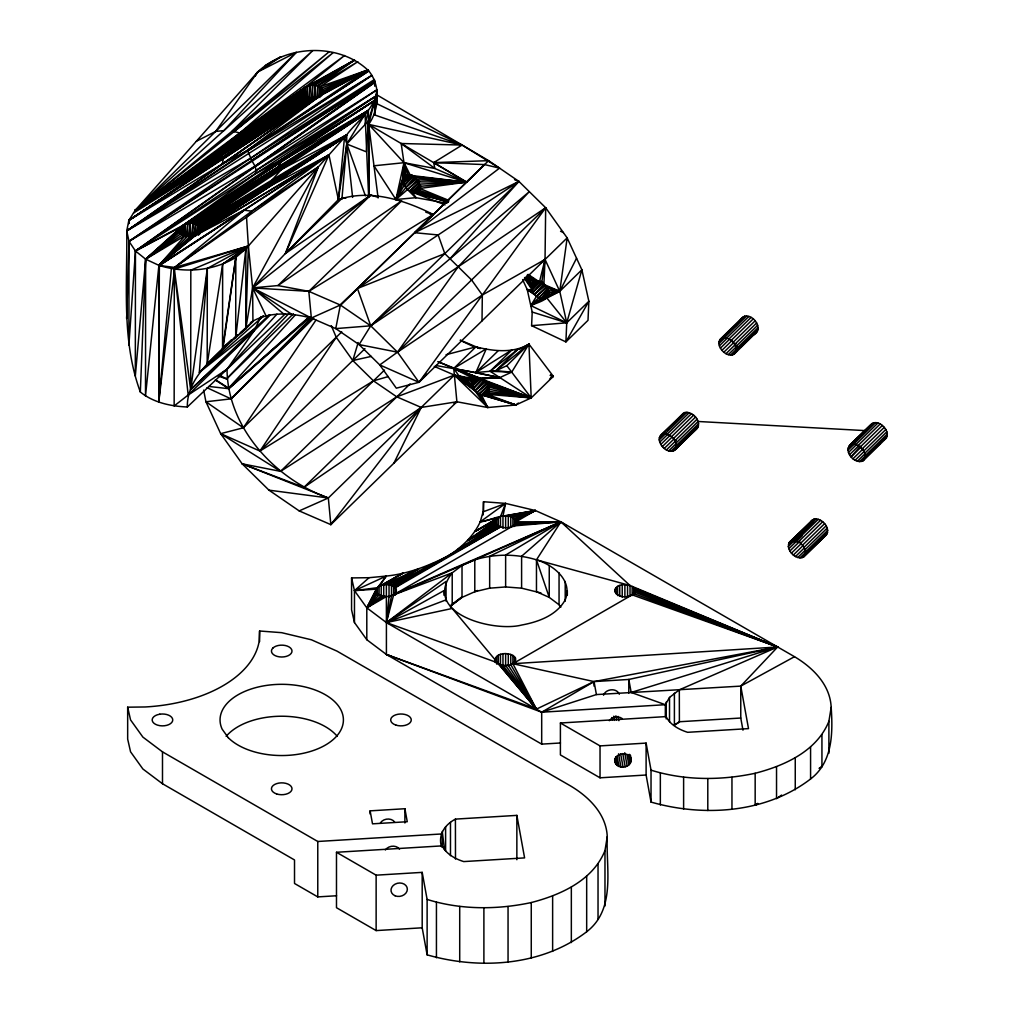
<?xml version="1.0" encoding="UTF-8"?>
<svg xmlns="http://www.w3.org/2000/svg" width="1014" height="1014" viewBox="0 0 1014 1014"><rect width="100%" height="100%" fill="white"/><g stroke="black" fill="none" stroke-linecap="round" stroke-linejoin="round"><path stroke-width="1.5" d="M285.504 313.668L187.337 406.982C170.846 406.297 153.393 402.647 140.338 392.012C121.312 340.425 127.434 284.655 126.75 230.9L128.841 220.368L135.141 210.481L257.632 72.032C286.67 44.502 339.69 42.575 368.766 70.967C380.972 85.67 379.287 109.512 368.678 124.38L369.058 196.703M220.798 159.223L312.756 98.066L128.841 220.368L128.841 223.511L128.841 220.368L310.094 97.889L317.889 97.09L368.044 69.877L319.93 86.76L312.654 84.999L305.404 87.052L239.862 132.986L220.266 148.766C217.173 150.503 219.759 154.293 222.611 154.191L307.61 97.281L310.094 97.889L220.798 159.223L219.468 159.135L133.48 213.079L310.094 97.889L135.141 210.481L296.189 52.398L257.632 72.032L215.652 131.44L196.374 141.263M127.257 312.35L126.661 318.421L129.006 241.345L374.483 79.51L250.395 158.399L126.75 230.9L368.766 70.967L247.391 150.389L222.32 163.989L128.841 220.368L317.889 97.09L126.75 230.9L129.006 241.345L135.458 250.99L135.318 376.004L145.648 259.178L183.103 225.273L255.452 173.711L256.098 170.466L255.249 166.6L376.739 89.954C375.37 109.094 357.245 120.641 346.75 134.799L328.954 154.901L243.93 210.139L195.588 235.299L190.467 236.287L185.321 235.514L158.906 265.351L158.754 402.14L174.738 267.43L244.159 210.215L251.84 211.178L318.32 166.93L285.416 253.487L252.613 287.887L245.768 328.789L222.548 348.537C206.286 364.241 186.804 382.582 187.337 406.982M180.124 233.043L180.467 228.251L181.481 226.654L181.468 234.449M180.467 228.251L180.467 232.903L180.467 228.251L145.648 259.178L140.338 392.012M183.09 236.237L183.103 225.273L375.446 96.431L376.726 101.78M185.22 235.197L185.232 224.195L278.875 162.874L368.348 110.374L369.02 196.691M279.94 162.341L187.691 223.486L187.679 236.11L158.906 265.351L145.496 396.043L145.648 259.178L180.124 229.95L181.531 233.195L185.321 235.514L145.648 259.178L135.458 250.99L374.85 81.247L374.838 85.911M190.34 237.441L190.353 223.219L278.026 166.93L281.182 161.987M260.928 316.583L254.324 330.551L190.683 389.591L190.822 270.168L248.367 245.996L246.529 217.173L251.84 211.178M193.015 236.059L193.028 223.384L279.357 166.79L281.93 167.183L365.065 114.113L368.64 196.843M195.499 235.818L195.512 223.993L280.688 166.892M197.629 234.488L197.641 224.994L281.93 167.183M199.276 234.209L199.276 226.312C194.954 222.37 187.983 222.383 183.103 225.273L135.458 250.99L128.892 345.318L129.006 241.345L371.758 75.454L247.758 150.934L247.391 150.389L321.641 94.632L368.044 69.877L321.577 88.091L319.93 86.76L357.828 61.689L317.8 85.772L316.799 97.8M200.316 231.015L200.316 227.858L199.276 226.312L346.75 134.799L346.75 144.013L341.895 199.213M190.467 236.287L158.906 265.351C184.168 273.4 212.94 271.232 235.806 257.417L223.055 348.03L245.768 328.789L245.87 248.823L235.806 257.417L235.704 338.004L245.87 248.823L328.954 154.901L338.359 199.631L285.416 253.487L328.954 154.901L271.955 185.03L200.354 231.243L158.906 265.351L145.648 259.178L180.492 231.636M303.769 96.013L303.769 88.433L344.583 55.504L135.141 210.481L137.917 208.985M305.391 96.178L305.404 87.052L135.141 210.481L312.667 50.7L232.168 131.11L239.862 132.986L333.061 52.703L135.141 210.481L221.8 155.484L222.611 154.191M307.508 98.181L307.521 85.975L354.494 60.13L317.8 85.772L317.788 98.041M309.98 99.03L309.992 85.277L354.494 60.13L315.316 85.163L314.099 98.878M312.642 98.789L312.654 84.999L354.494 60.13M315.303 97.445L315.316 85.163M319.917 97.509L319.93 86.76L319.245 96.14M321.577 95.747L321.577 88.091L322.984 91.336L321.641 94.632M322.617 94.239L322.617 89.65L368.044 69.877L126.75 230.9L371.758 75.454M522.628 279.598L527.229 289.573L532.211 312.046L531.602 325.671L565.901 341.895L588.006 320.335L588.855 301.272L581.884 269.787L567.156 237.897L545.671 207.743L518.889 181.405L499.547 168.134L462.118 145.053L374.622 114.95L374.648 100.487L279.281 160.858L255.452 173.711M181.544 234.399L181.595 226.566M482.018 320.88L482.322 295.023L471.586 279.953L444.804 253.614L438.175 234.944L414.726 232.713L433.232 214.486C404.434 199.973 370.085 188.896 338.359 199.631L344.519 137.321L200.683 229.544L200.354 231.243L344.519 137.321L365.382 195.791M375.003 85.075L375.053 82.197L255.148 166.119L129.006 241.345L374.85 81.247L374.686 85.772M126.661 318.421L127.257 291.538M303.579 94.505L303.769 88.433L135.141 210.481L329.182 51.752L234.095 131.592M322.452 94.239L322.617 89.65M548.637 295.644L545.24 298.838C536.799 300.828 526.038 286.734 535.253 281.715C540.221 280.84 544.848 284.414 547.332 288.445C554.151 299.257 537.243 302.337 530.778 305.569L566.737 322.82L565.901 341.895L588.855 301.272L566.737 322.82L531.602 325.671M422.192 927.797L376.131 930.586L336.483 907.707L336.483 852.28L376.131 875.171L422.192 872.37L422.192 927.797L427.122 954.846C479.787 969.954 542.072 965.987 586.675 931.752C616.246 908.975 605.802 868.567 607.259 836.651C606.309 814.052 588.957 796.877 570.578 785.964L336.978 651.115L311.425 639.796L281.664 632.673L259.597 631L259.178 641.14A126.395 72.97 0 0 1 145.129 706.973L127.663 707.189L127.663 739.079L130.565 751.818L142.885 768.992L162.493 783.746L294.516 859.961L294.516 883.473L317.775 896.896L336.559 895.755M434.271 366.384L454.373 375.104L487.81 407.539C486.314 404.738 459.063 376.6 479.825 378.222L499.851 377.588L511.702 372.125L528.94 344.126L553.327 376.346L531.209 397.906L515.847 404.979L487.81 407.539L456.896 401.772L421.216 407.438L303.908 487.379L242.169 463.816L220.672 433.662L205.943 401.772L203.637 390.124M502.969 528.231L502.969 516.075L505.58 503.4L483.082 511.867L483.146 514.973L483.513 501.727L505.58 503.4L535.329 510.524L560.881 521.842L794.494 656.692C812.873 667.605 830.213 684.78 831.176 707.379C832.887 732.704 832.912 762.008 810.579 778.98C765.976 813.215 703.691 817.17 651.026 802.074L646.108 775.013L646.108 743.097L600.034 745.898L560.4 723.007L560.4 754.923L600.034 777.814L646.108 775.013M181.138 234.437L181.481 226.654L135.458 250.99L375.053 82.197M254.324 330.551L227.022 369.261C227.516 427.68 275.048 479.039 328.333 497.975L330.843 524.631L299.193 510.904L268.951 490.155L242.169 463.816L280.574 471.371L396.791 396.842L454.373 375.104L473.956 378.754L479.14 378.285M374.622 114.95L375.446 96.431L256.098 170.466M659.239 439.911L659.328 437.845L661.217 434.803L684.995 412.483C692.866 411.025 702.639 422.001 696.643 428.833L674.538 450.393C667.757 453.651 660.152 446.528 659.239 439.911L665.881 433.434M662.877 434.043C670.748 432.585 680.521 443.562 674.538 450.393M757.483 331.261L734.161 354.114C725.669 358.994 712.652 343.036 722.513 337.751L744.618 316.203C754.974 314.302 764.226 330.919 752.401 335.482M734.161 354.114C740.144 347.282 730.384 336.293 722.513 337.751M788.334 546.495L789.095 542.693L790.299 541.387L814.077 519.067C821.961 517.609 831.721 528.598 825.738 535.417L803.62 556.978C796.852 560.235 789.234 553.112 788.334 546.495L804.913 530.322M803.62 556.978C808.919 551.35 802.213 542.705 796.18 540.855L818.285 519.295L793.975 540.437L791.972 540.627M886.578 437.845L863.256 460.698C855.182 464.856 843.547 452.282 849.935 445.108L872.053 423.548C880.545 418.668 893.562 434.626 883.701 439.911M863.256 460.698C869.644 453.512 858.009 440.951 849.935 445.108L872.053 423.548M446.946 203.282L415.943 197.679L405.613 187.679L402.52 180.999L403.978 162.709L401.176 143.506L462.118 145.053L433.662 162.633L434.879 168.489L466.402 182.165L488.634 160.656L499.547 168.134L414.726 232.713L518.889 181.405L514.529 179.655M419.682 184.485L411.938 192.026L415.943 197.679L395.916 199.517L402.621 178.933C414.194 161.72 431.064 203.37 407.527 189.567L395.916 199.517L373.976 165.789L403.978 162.709L434.879 168.489L401.176 143.506M405.537 175.105L403.28 177.197L403.978 162.709L368.678 124.38L368.336 121.097L374.648 100.487L183.103 225.273L182.444 234.564M299.193 510.904L328.333 497.975L454.373 375.104L476.986 392.431C491.663 403.458 492.69 380.643 479.825 378.222L438.048 361.795M200.012 233.74L200.316 227.858L346.75 134.799L281.36 169.541L272.196 179.896L273.717 182.165L271.955 185.03M304.922 96.115L305.404 87.052M321.134 95.823L321.577 88.091M306.659 98.573L307.521 85.975M198.567 235.248L199.276 226.312L273.539 181.329M308.991 97.762L309.992 85.277M311.437 98.878L312.654 84.999M184.079 236.452L185.232 224.195L374.648 100.487L368.678 124.38L378.108 197.971M560.463 742.983L541.691 744.124L386.41 654.474L386.41 622.583L389.034 596.397L560.881 521.842L566.015 525.506M196.564 235.578L197.641 224.994L365.065 114.113L346.75 144.013L338.359 199.631M186.196 237.111L187.691 223.486L374.648 100.487M194.08 236.313L195.512 223.993L368.348 110.374L365.053 124.595L346.75 144.013L352.618 197.413M188.743 236.63L190.353 223.219L368.348 110.374L193.028 223.384L191.291 237.504M269.242 314.834L190.683 389.591L207.312 268.457L248.367 245.996L252.613 287.887L252.942 321.476L245.768 328.789L248.367 245.996L171.391 268.431L158.754 402.14L159.363 265.516L244.159 210.215M532.211 312.046L566.737 322.82L559.766 291.335L567.156 237.897L418.997 382.303L396.322 388.185L379.756 364.926L359.095 344.595L335.748 328.599L311.349 318.016L252.613 287.887L318.32 166.93L174.738 267.43L159.363 265.516L328.954 154.901L174.738 267.43M541.717 282.931L545.038 259.445L545.671 207.743L370.731 325.824L359.095 344.595L397.501 352.162L418.997 382.303L426.235 374.115M235.806 257.417L222.548 348.537L231.534 339.982M630.974 761.704C633.078 752.363 617.475 751.07 615.168 759.194C613.064 768.536 628.68 769.829 630.974 761.704L629.631 754.353M604.978 906.022L604.978 850.594L607.259 836.651M828.894 753.237L828.894 721.322L831.176 707.379M632.166 595.573L632.166 586.46L635.17 590.655L632.166 594.85L512.894 663.714C507.887 666.223 501.157 666.173 496.721 662.484L386.41 622.583L393.635 594.85L474.793 559.817C494.794 553.682 516.468 553.682 536.469 559.817L630.036 585.522L777.662 646.983L679.317 689.837L669.519 697.442L665.336 704.705L541.691 712.208L386.41 622.583L391.505 595.801M222.32 163.989L223.359 158.729L315.417 97.788L128.841 220.368M278.875 162.874L279.281 160.858M499.547 168.134L484.591 164.585L340.349 305.024L311.349 318.016C291.297 312.984 268.647 310.981 250.42 322.642M414.865 177.006L395.916 199.517L403.978 162.709L466.402 182.165L419.695 188.452L448.746 200.379M794.494 656.692L740.765 686.11L596.409 694.565L541.691 712.208L386.41 654.474L366.802 639.72L366.802 607.83L376.435 589.121L386.283 576.066C428.592 571.719 464.082 546.483 500.485 526.938C505.644 528.801 516.785 527.711 515.556 520.271C506.468 509.865 490.675 521.221 480.256 521.817C464.235 556.027 423.51 566.763 395.27 587.689L395.27 595.294M630.036 596.156L630.036 585.522L560.881 521.842L462.016 565.47L452.206 572.847L393.635 594.85C403.369 586.371 382.57 580.807 377.462 587.689L354.469 590.655L354.469 622.545L366.802 639.72M483.082 511.867L480.256 521.817L505.58 503.4L500.485 516.658L495.694 520.271L495.352 524.846M495.352 662.548C491.955 648.415 524.301 652.763 512.894 663.714L536.381 709.141L594.039 681.585L777.662 646.983L740.765 686.11L740.765 718.026L742.983 730.169M502.969 516.075L535.329 510.524L515.911 521.804L560.881 521.842L536.469 559.817C553.048 564.798 573.29 580.439 565.216 599.87C556.483 615.561 538.282 621.962 521.602 625.055C492.994 632.394 421.216 613.255 452.206 572.847L452.206 604.762L450.444 607.221M630.036 585.522C607.133 580.376 613.267 603.495 632.166 594.85L777.662 646.983L631.177 692.448L628.794 679.456L594.039 681.585L512.894 663.714L777.662 646.983L633.788 587.689L633.788 595.294M358.183 342.491L352.796 360.528L373.456 380.846L396.791 396.842L421.216 407.438L393.876 463.195M441.42 846.639C437.934 834.091 445.336 824.496 455.413 819.109L516.861 815.383L524.593 857.895L463.715 861.583C455.172 858.896 446.388 854.118 442.167 845.866L336.483 852.28M412.102 176.449L404.079 185.524L395.916 199.517L402.52 180.999L407.818 175.371M870.164 426.59L870.836 424.853L848.731 446.401M395.916 199.517L403.014 183.255L410.226 175.321M603.533 695.211C605.738 688.734 616.639 687.606 619.326 694.248M548.118 296.785L559.766 291.335L581.884 269.787L566.737 322.82L546.914 298.078L559.766 291.335L576.548 258.24M379.097 595.573L379.097 586.46L386.283 576.066L369.045 577.701L351.566 577.917L354.469 590.655L376.435 589.121L366.802 607.83L386.41 622.583L452.206 608.463L536.381 709.141L386.41 654.474L390.821 656.071M422.192 872.37L427.122 899.431C460.698 909.913 497.025 909.862 531.26 902.549C560.628 894.931 592.898 880.57 604.978 850.594M646.108 743.097L651.026 770.158C684.602 780.641 720.941 780.59 755.164 773.276C784.532 765.659 816.802 751.298 828.894 721.322M255.236 76.139L257.632 72.032L280.84 56.759L265.313 65.479M303.769 88.433C300.613 91.729 303.845 96.419 307.61 97.281L135.141 210.481L302.768 90.031L302.755 94.568L302.768 90.031L219.455 149.464M219.468 159.135L221.8 155.484M331.299 325.684L336.23 337.269L259.926 451.053L220.672 433.662L243.347 427.794L341.756 331.882M315.937 320.132L243.347 427.794L205.943 401.772L231.027 398.857L313.706 318.257M489.483 392.19L487.278 394.345L531.209 397.906L528.94 344.126C512.907 353.645 493.172 351.136 475.87 346.889L453.752 368.45L456.896 401.772L330.843 524.631L332.63 522.058M265.858 315.531L252.613 287.887L277.925 285.568L308.826 291.348L340.476 305.087L370.731 325.824L397.501 352.162L545.671 207.743L418.997 382.303L379.756 364.926L397.501 352.162L458.201 266.783L529.321 191.659L370.731 325.824L335.748 328.599L340.349 305.024L357.448 288.496L518.889 181.405L450.026 258.747M376.093 590.655L377.462 593.621L366.802 607.83L354.469 590.655L369.045 577.701M330.843 524.631L421.216 407.438M543.96 283.59L534.708 294.263L527.229 289.573L532.109 289.827L540.956 281.208M484.324 379.882L475.072 390.542L454.373 375.104L472.752 380.06L475.008 377.981M860.303 446.223L851.05 456.896L861 447.187M547.535 287.114L536.621 296.151L527.229 289.573L533.161 292.108L542.186 281.892M476.491 377.487L472.068 381.796L454.373 375.104L473.525 388.387L482.55 378.171M609.287 720.701C612.114 716.746 618.198 715.694 622.152 718.52M223.156 371.948L227.022 369.261L276.923 314.15M539.321 281.892L532.109 289.827L524.415 278.305M215.437 379.768L228.644 388.134L295.175 315.062M296.189 52.398L223.904 130.591L215.652 131.44M744.618 316.203C740.03 318.84 738.141 324.632 733.337 327.547M684.995 412.483C680.394 415.119 678.505 420.924 673.702 423.827M811.213 521.133L814.077 519.067M524.606 277.798L531.615 287.583L537.965 280.84M480.218 378.577L472.473 386.119L454.373 375.104L471.979 383.875L477.277 378.247M365.053 124.595L368.336 121.097L366.409 151.859L346.75 144.013M259.888 319.271L263.12 315.848M446.046 599.87L386.41 622.583L386.372 596.587L379.097 594.85L366.802 607.83L386.372 596.587L389.034 596.397M414.029 175.828L404.079 185.524L412.711 176.449M288.432 313.998L226.604 378.919L218.073 376.004M478.785 378.184L472.232 384.99L454.373 375.104M472.473 386.119L480.129 378.184M404.079 185.524L413.902 175.574M207.008 387.716L231.027 398.857L311.083 318.003M547.623 289.015L530.778 305.569L543.251 299.029L548.992 293.845M231.027 398.857L312.489 318.219M417.476 179.858L407.527 189.567L418.452 180.53M340.476 305.087L484.591 164.585L433.662 162.633L466.402 182.165L419.783 186.386M546.571 286.442L536.621 296.151L530.778 305.569L542.693 298.927M471.979 383.875L478.621 377.411M226.439 344.735L223.055 348.03L237.998 334.759M231.991 340.615L199.327 372.455L207.312 268.457L207.198 364.279L231.978 340.336M234.234 338.41L237.618 335.127M403.28 177.197L405.499 175.042M402.621 178.933L407.045 174.623M402.52 180.999L409.162 174.535M403.014 183.255L411.861 174.623M270.016 315.253L188.186 395.016L174.155 405.955L174.307 269.103L248.367 245.996L222.649 264.109L207.198 364.279L231.75 340.451M415.563 177.982L405.613 187.679L416.424 178.819M415.943 197.679L409.681 191.038L419.631 181.341M448.416 202.001L414.143 192.432L420.785 185.968M447.085 201.393L416.158 192.254L420.582 187.945M420.024 189.326L417.819 191.481L448.619 201.456M293.426 313.77L226.604 378.919L219.759 375.319M518.889 181.405L370.731 325.824L357.448 288.496L444.804 253.614M364.964 348.664L259.926 451.053L373.456 380.846L388.324 376.549M384.521 370.059L280.574 471.371L220.672 433.662M303.908 487.379L410.062 383.913M532.375 283.781L534.593 281.626L532.375 283.781L526.114 276.987M536.127 281.208L531.704 285.517L525.138 277.329M531.615 287.583L538.257 281.119M533.161 292.108L543.111 282.412M544.657 284.566L534.708 294.263L545.519 285.403M548.777 291.069L541.032 298.61L530.778 305.569L542.135 298.813L549.106 292.412M543.251 299.029L548.777 293.642M545.24 298.838L548.561 295.606M546.914 298.078L549.119 295.911M497.937 351.009L475.832 372.569L435.906 365.496M474.958 377.905L472.752 380.06L459.025 375.966L453.752 368.45L438.2 361.694M473.525 388.387L483.475 378.691M485.022 380.846L475.072 390.542L485.883 381.695M473.956 378.754L453.752 368.45L486.302 348.829L475.832 372.569L495.859 370.744L517.977 349.184L515.302 350.426M486.935 382.734L476.986 392.431L487.899 383.406M488.482 393.052L531.209 397.906L511.702 372.125L495.859 370.744L506.835 365.686L528.94 344.126L519.32 349.386M489.141 387.348L481.397 394.89L487.81 407.539L479.14 393.914L487.988 385.295M518.344 403.078L515.847 404.979L483.615 395.295L489.141 389.908M487.278 394.345L515.847 404.979L485.605 395.118L488.925 391.886M719.636 339.817L742.958 316.964M718.964 341.553L723.388 337.244M724.516 337.573L746.621 316.013M718.875 343.619L725.504 337.155M726.721 337.979L748.839 316.431M719.37 345.875L727.114 338.334M728.977 338.968L751.095 317.407M720.422 348.144L729.269 339.525M731.145 340.451L753.25 318.89M721.955 350.299L731.905 340.603M733.059 342.326L755.164 320.779M723.869 352.188L733.819 342.491M734.592 344.481L756.697 322.921M726.037 353.671L735.987 343.961M735.644 346.763L757.75 325.202M728.293 354.647L737.14 346.028M736.139 349.006L758.257 327.459M730.498 355.065L737.127 348.588M736.05 351.072L758.155 329.512M732.501 354.875L736.924 350.565M740.245 347.333L750.195 337.637M660 436.096L683.322 413.243M659.328 437.845L663.752 433.536M667.073 430.291L669.278 428.136M664.88 433.853L686.998 412.292M667.085 434.271L689.203 412.711M659.734 442.155L667.478 434.613M669.354 435.247L691.459 413.687M660.786 444.436L669.633 435.805M671.509 436.73L693.627 415.17M662.332 446.591L672.282 436.882M673.423 438.606L695.541 417.058M664.233 448.467L674.196 438.77M674.956 440.76L697.074 419.213M666.401 449.95L676.351 440.253M676.008 443.042L698.126 421.482L865.867 430.646M668.657 450.926L676.401 443.384M676.503 445.285L698.621 423.738M670.862 451.344L676.401 445.957M698.532 425.804L676.414 447.351L675.742 449.101L697.86 427.54M672.865 451.154L696.643 428.833M851.595 444.335L873.713 422.787M848.059 448.15L855.791 440.596M864.638 431.977L867.959 428.745M853.598 444.157L875.716 422.597M847.958 450.216L854.599 443.739M855.803 444.576L877.921 423.015M848.465 452.459L856.196 444.918M858.072 445.552L880.177 423.991M849.517 454.741L858.364 446.109M860.227 447.035L882.345 425.474M862.141 448.91L884.259 427.363M852.964 458.772L862.914 449.075M863.674 451.065L885.792 429.518M855.119 460.255L863.966 451.636M864.727 453.347L886.844 431.787M857.375 461.231L865.119 453.689M865.221 455.59L887.339 434.043M859.593 461.649L865.119 456.262M865.132 457.656L887.25 436.109M861.596 461.459L880.393 443.143M789.095 542.693L812.417 519.84M788.423 544.429L793.949 539.042M803.899 529.333L806.117 527.179M793.975 540.437L816.08 518.889M788.829 548.739L802.099 535.81M820.554 520.283L798.436 541.831L790.299 541.387M789.881 551.02L799.831 541.324M800.604 543.314L822.709 521.754M791.414 553.175L801.364 543.466M802.505 545.202L824.623 523.642M793.328 555.051L803.278 545.355M804.051 547.345L826.156 525.797M795.483 556.534L804.33 547.915M805.103 549.626L827.209 528.079M797.752 557.51L805.484 549.968M805.598 551.882L827.716 530.322M799.957 557.928L805.484 552.541M805.509 553.936L827.614 532.388M801.96 557.751L810.807 549.119M815.231 544.81L820.757 539.423M804.837 555.685L826.942 534.125M234.234 338.156L237.618 334.899M231.496 339.918L222.548 348.537L222.649 264.109L245.87 248.823M416.158 192.254L420.683 188.008M485.605 395.118L489.002 391.936M549.157 291.132L541.032 298.61L549.144 291.563M414.143 192.432L419.885 187.26M483.615 395.295L489.356 390.124M541.577 298.712L549.512 291.626M240.293 332.719L252.942 321.476M228.644 388.134L308.928 317.167L228.771 388.704L208.884 386.448M263.45 316.14L199.327 372.455L255.579 327.839M310.309 317.065L228.771 388.704L215.5 380.073M445.095 204.879L411.938 192.026L420.049 184.979M489.509 387.842L481.397 394.89L515.847 404.979M541.501 262.512L545.038 259.445L559.766 291.335L548.789 295.036M243.93 210.139L158.906 265.351L193.116 236.008M538.776 297.634L548.054 289.789M409.681 191.038L418.972 183.204M479.14 393.914L488.431 386.068M381.226 595.801L366.802 607.83L376.435 592.189L376.435 589.121M158.906 265.351L195.588 235.299M495.859 370.744L528.94 344.126M517.977 349.184L490.092 371.276L531.209 397.906L489.154 391.315M462.118 597.119L452.206 604.762L462.016 597.385L477.657 590.465M549.575 379.211L553.327 376.346L550.437 375.243M450.279 605.713L461.547 597.107M443.942 595.218L443.942 590.655L386.41 622.583L452.206 572.847M181.531 233.195L145.648 259.178L183.179 234.513M495.694 524.821L495.694 520.271L467.644 540.589L496.721 524.77L500.485 526.938L395.27 587.689M755.164 773.276L755.164 805.192L757.75 803.367M781.579 795.077L776.534 798.639L776.534 766.723M819.413 768.422L821.936 766.647L821.936 734.732M218.948 150.262L302.425 91.729L135.141 210.481L305.468 96.292L221.369 153.887M223.384 163.457L317.889 97.09M126.75 230.9L320.006 96.013M386.41 622.583L446.046 581.44L446.046 601.201M218.77 151.111L302.793 93.415L135.141 210.481L303.82 94.974L218.961 151.948M383.558 596.359L366.802 607.83L383.71 596.397M397.501 352.162L482.322 295.023L545.038 259.445L543.884 284.414L559.766 291.335L548.878 292.97M674.399 693.158L674.399 725.073L679.317 721.753L740.765 718.026M376.739 89.954L135.458 250.99L375.446 96.431L376.714 103.631L462.118 145.053L368.678 124.38L466.453 181.924M227.022 369.261L188.186 395.016L174.307 269.103L190.683 389.591M273.02 180.555L197.641 224.994L346.75 134.799L200.354 231.243M344.519 137.321L199.403 232.738L328.954 154.901L197.717 234.221M219.48 152.734L305.468 96.292M195.512 223.993L365.065 114.113M346.75 134.799L200.683 229.544L200.316 227.858L273.717 182.165M255.249 166.6L251.751 160.427L374.85 81.247M187.691 223.486L368.348 110.374M383.71 597.081L383.71 584.926L402.976 573.075L379.097 586.46M495.694 523.338L467.644 540.589L495.352 521.804L496.721 524.77L458.1 549.043L498.356 526L446.616 556.648L393.635 586.46L393.635 595.573M391.505 596.156L391.505 585.522L418.795 568.791L383.71 584.926M542.401 261.042L545.038 259.445L539.461 281.943L528.079 274.363M495.694 520.271L475.072 531.45L498.356 517.609L498.356 526.722M596.409 694.565L594.039 681.585L541.691 712.208L541.691 744.124M674.399 725.073L679.393 722.145L679.317 689.837M475.072 531.45L496.721 518.838L496.721 526.431M393.635 586.46L433.434 563.277L391.505 585.522M393.635 594.85L512.894 526L560.881 521.842L521.602 556.255L521.602 588.171L540.994 592.975M755.164 805.192L757.889 803.62M819.211 768.219L821.936 766.647M402.976 573.075L381.226 585.522L381.226 596.156M322.642 93.035L368.044 69.877L322.984 91.336M505.631 528.028L505.631 515.873L535.329 510.524L515.556 520.271L515.556 524.821M515.492 520.182L535.329 510.524L508.293 516.075L508.293 528.231M550.539 377.639L553.327 376.346L550.399 375.269L553.327 376.346M824.078 536.191L825.738 535.417M354.469 590.655L386.283 576.066M510.764 527.305L510.764 516.658L535.329 510.524L514.529 518.838L514.529 526.431M535.329 510.524L512.894 517.609L512.894 526.722M222.129 159.084L223.359 158.729M446.046 354.723L475.87 346.889L480.218 348.512M521.602 588.171L505.631 586.954L489.661 588.171L474.793 591.732L474.793 559.817M480.256 521.817L498.356 517.609M371.251 356.408L352.796 360.528L336.23 337.269M634.815 593.684L634.815 589.121L777.662 646.983L628.794 679.456L628.794 693.132M474.793 378.387L475.82 378.285M278.026 166.93L279.357 166.79M489.255 389.249L531.209 397.906L482.081 379.211L477.188 378.944L499.851 377.588L475.832 372.569L512.197 349.716L490.092 371.276L511.702 372.125L506.835 365.686M477.822 378.412L453.752 368.45L499.851 377.588L480.953 378.729L453.752 368.45L476.618 377.905M514.529 524.77L560.881 521.842L505.631 555.038L505.631 586.954M560.4 723.007L666.084 716.594C670.292 724.845 679.076 729.624 687.631 732.311L748.509 728.622L740.765 686.11M370.123 810.858L404.89 808.728L407.26 821.72L372.506 823.837L370.123 810.858L370.123 814.027M127.663 707.189L130.565 719.927L142.885 737.102L162.493 751.856L317.775 841.481L441.42 833.977M419.289 184.13L466.402 182.165L410.366 175.359L403.978 162.709L404.497 175.891M433.662 162.633L488.634 160.656L376.207 94.479M515.556 523.338L560.881 521.842L489.661 556.255L489.661 588.171M477.683 379.236L482.081 379.211L453.752 368.45M418.237 181.861L466.402 182.165L412.635 176.335M416.703 179.706L466.402 182.165L414.789 177.818M548.384 290.726L559.766 291.335L545.798 286.29M268.951 490.155L328.333 497.975L242.169 463.816M430.126 214.005L433.232 214.486L308.826 291.348L252.613 287.887L370.794 195.043L378.235 197.35M345.812 198.174L342.745 197.603L285.416 253.487L370.794 195.043L277.925 285.568L401.709 200.823L308.826 291.348L311.349 318.016M430.164 213.916L433.232 214.486L425.804 212.18M547.332 288.445L559.766 291.335M478.469 378.349L482.081 379.211M488.748 387.006L531.209 397.906L484.248 380.694M411.938 192.026L448.213 202.001M488.228 385.865L531.209 397.906L486.162 382.57M459.101 144.203L462.118 145.053M487.696 384.724L531.209 397.906M631.177 692.448L665.336 704.705L665.336 716.86M419.023 190.188L448.543 200.911M633.788 593.621L777.662 646.983L635.17 590.655L635.17 593.697M634.815 592.189L777.662 646.983M460.318 340.134L480.078 348.537M475.87 346.889L478.608 348.081M560.552 231.255L563.366 232.574M280.282 169.046L281.36 169.541M460.394 340.425L473.234 346.471M291.766 314.353L252.613 287.887L283.628 313.909M528.269 275.086L537.255 281.537M560.818 607.221L559.056 604.762L549.246 597.385L536.469 591.732L536.469 559.817L549.246 597.385L549.246 565.47M377.462 593.621L379.097 594.85M527.698 275.136L536.254 281.613M527.141 275.187L535.253 281.715M526.836 276.201L533.579 282.475M498.356 663.714L536.381 709.141L510.764 664.652M500.485 664.652L536.381 709.141L508.293 665.247M502.969 665.247L536.381 709.141L505.631 665.45M496.721 662.484L495.352 659.506M247.758 150.934L251.751 160.427M408.16 174.953L403.978 162.709L406.158 175.143M354.469 622.545L351.566 609.807L351.566 577.917M630.442 755.291L631.253 759.955M628.553 754.543L630.15 763.377M626.982 754.543L628.857 764.848M618.134 716.442L618.908 720.688M624.751 752.768L627.159 766.014M615.904 715.821L616.689 720.067M622.773 753.567L625.194 766.812M613.787 716.176L614.56 720.422M620.657 753.922L623.078 767.167M611.936 717.494L612.443 720.32M618.54 753.82L620.961 767.066M617.108 756.216L618.984 766.508M615.675 756.723L617.285 765.545M614.915 758.345L615.992 764.239M614.636 759.727L615.168 762.667M444.487 849.555L442.269 831.455L442.269 847.286M810.579 747.065L810.579 778.98M795.255 757.864L795.255 789.779M731.956 777.294L731.956 809.197M707.797 778.613L707.797 810.528M683.613 777.18L683.613 809.096M669.519 697.442L669.519 721.74M666.173 702.182L666.173 718.901M660.342 773.048L660.342 804.964M651.026 770.158L651.026 802.074M627.552 584.926L627.552 597.081M624.89 584.723L624.89 596.878M622.228 584.926L622.228 597.081M619.744 585.522L619.744 596.156M617.615 586.46L617.615 595.573M615.992 587.689L615.992 593.773M614.953 589.121L614.953 592.163M600.034 745.898L600.034 777.814M598.032 864.004L598.032 919.419M594.039 681.585L594.039 686.136M586.675 876.337L586.675 931.752M571.338 887.136L571.338 942.564M567.32 590.655L567.32 595.218M565.216 581.44L565.216 601.201M559.056 572.847L559.056 604.762M552.63 895.996L552.63 951.411M531.26 902.549L531.26 957.964M516.861 815.383L516.861 859.72M515.556 657.972L515.556 662.535M514.529 656.54L514.529 664.145M512.894 655.31L512.894 664.436M510.764 654.372L510.764 665.007M508.293 653.776L508.293 665.932M508.052 906.567L508.052 961.982M505.631 653.574L505.631 665.729M502.969 653.776L502.969 665.932M500.485 516.658L500.485 527.305M500.485 654.372L500.485 665.007M498.356 655.31L498.356 664.436M496.721 656.54L496.721 664.145M495.694 657.972L495.694 662.535M483.893 907.885L483.893 963.3M483.513 501.727L483.513 510.841M462.016 565.47L462.016 597.385M459.71 906.453L459.71 961.868M455.413 819.109L455.489 859.086M450.482 822.43L450.482 855.677M445.602 826.714L445.602 851.012M436.438 902.321L436.438 957.736M427.122 899.431L427.122 954.846M404.89 808.728L404.89 822.988M396.297 589.121L396.297 592.163M389.034 597.081L389.034 584.926L418.795 568.791L386.372 584.723L386.372 596.878M377.462 587.689L377.462 595.294M376.131 875.171L376.131 930.586M317.775 841.481L317.775 896.896M259.597 631L259.597 641.634M162.493 751.856L162.493 783.746M226.147 736.379A61.689 35.617 0 0 1 281.727 716.226A61.689 35.617 0 0 1 337.294 736.379M380.44 822.823A8.226 6.68 -10.4 0 1 394.598 821.948M385.383 849.973A8.226 6.68 -10.3 0 1 399.541 849.111M272.817 648.111L271.79 649.543A10.279 5.932 0 0 0 281.727 657.009A10.279 5.932 0 0 0 291.652 649.543L290.625 648.111A10.279 5.932 0 0 0 272.817 648.111M456.896 401.772L454.31 403.559L456.896 401.772M159.806 714.198L157.322 714.794A10.279 5.932 0 0 0 157.322 725.073L159.806 725.669A10.279 5.932 0 0 0 172.748 719.927A10.279 5.932 0 0 0 159.806 714.198M228.302 737.736L222.142 729.142A61.689 35.617 0 0 1 292.438 684.856A61.689 35.617 0 0 1 332.25 740.359A61.689 35.617 0 0 1 228.302 737.736M276.581 793.924A10.279 5.932 0 0 0 292.007 788.778A10.279 5.932 0 0 0 276.581 783.645A10.279 5.932 0 0 0 276.581 793.924M395.84 725.073A10.279 5.932 0 0 0 411.266 719.927A10.279 5.932 0 0 0 395.84 714.794A10.279 5.932 0 0 0 395.84 725.073M395.08 895.78A8.226 6.68 -10.3 0 0 407.349 889.227A8.226 6.68 -10.3 0 0 395.08 884.157A8.226 6.68 -10.3 0 0 395.08 895.78"/></g></svg>
